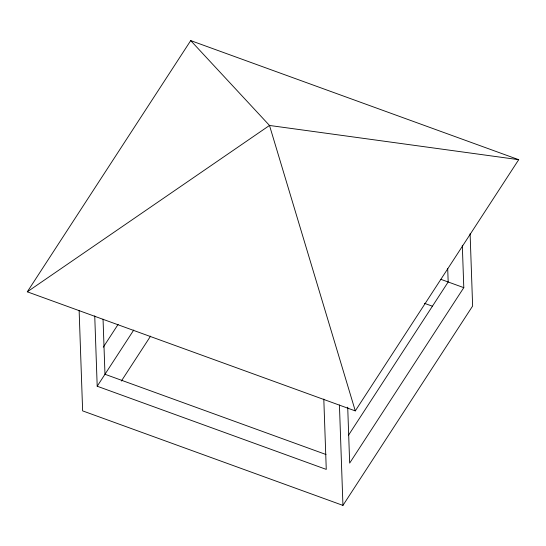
<?xml version="1.0" encoding="UTF-8"?>
<svg xmlns="http://www.w3.org/2000/svg" width="546" height="546" viewBox="0 0 546 546"><rect width="100%" height="100%" fill="white"/><g stroke="black" fill="none" stroke-linecap="round" stroke-linejoin="round"><path stroke-width="0.82" d="M27.3 291.817L190.711 40.602L518.7 159.685L355.289 410.899L27.3 291.817L269.499 125.457L518.7 159.685M103.276 347.195L118.12 324.372M323.805 399.051L326.262 469.396L97.195 386.227L133.736 330.043M121.342 381.06L150.573 336.131M348.43 435.326L448.177 281.982L447.7 268.42M462.312 245.277L463.793 287.653L349.665 463.104L347.713 407.166M79.129 310.51L82.637 410.885L342.943 505.398L472.631 306.026L470.106 233.715M440.963 279.368L463.793 287.653M424.406 303.303L432.412 306.21M326.037 454.525L104.975 374.263L103.051 319.171M190.711 40.602L269.499 125.457L355.289 410.899M339.435 405.016L342.943 505.398M94.738 315.881L97.195 386.227"/></g></svg>
